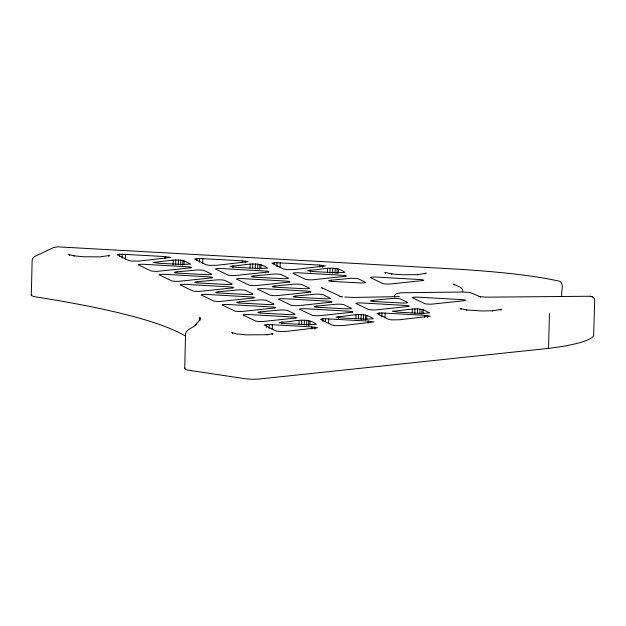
<?xml version="1.0" encoding="UTF-8"?>
<svg xmlns="http://www.w3.org/2000/svg" width="626" height="626" viewBox="0 0 626 626"><rect width="100%" height="100%" fill="white"/><g stroke="black" fill="none" stroke-linecap="round" stroke-linejoin="round"><path stroke-width="0.94" d="M185.539 336.099A583.409 74.134 1.4 0 0 42.732 298.023L34.571 296.661A24.304 3.091 1.4 0 1 31.3 295.002L32.153 260.22L32.724 258.303L34.641 256.488L53.5 247.591L57.404 246.824L463.428 269.501C495.784 271.903 528.336 274.407 560.09 281.324C564.527 284.963 560.677 291.888 561.788 296.614M119.597 256.183L119.644 254.25L122.25 254.219L165.014 256.574L170.585 257.419L139.488 261.05L131.883 261.128L128.596 260.432L117.203 254.751L119.644 254.25M122.156 258.084L122.25 254.219M125.349 259.164L125.474 254.336M164.967 258.507L165.014 256.574M173.081 264.962L173.199 260.126L175.804 259.954L182.831 260.369L190.547 264.062L182.33 264.501L158.996 263.264L153.268 262.435L173.199 260.126M175.687 264.782L175.804 259.954M178.324 264.767L178.449 259.939M180.75 264.908L180.867 260.08M182.714 265.197L182.831 260.369M184.044 264.634L184.138 260.768M394.286 297.045L394.857 295.128L396.336 293.758L400.906 292.78L463.224 292.013L469.923 292.475L480.666 296.92L479.039 296.505L486.011 297.17L590.154 296.255L592.619 296.896L594.223 298.532L594.7 300.472L593.636 335.7A189.842 24.124 1.4 0 1 548.572 348.377L259.023 379.035A9.742 1.236 1.4 0 1 245.243 378.722L188.356 370.193A24.304 3.091 1.4 0 1 184.717 368.542L185.57 333.76C186.681 328.54 193.544 328.055 196.541 324.19L195.093 325.551L199.146 320.614L200.156 318.118L199.592 320.035L199.929 317.515L199.858 320.41M196.971 260.439L197.018 258.507L199.624 258.468L242.387 260.831L247.959 261.668L216.87 265.299L209.256 265.377L205.97 264.688L194.576 259.007L197.018 258.507M199.53 262.333L199.624 258.468M202.73 263.421L202.847 258.593M232.911 267.818L232.958 265.886C244.156 265.823 257.505 260.338 267.498 268.108L259.281 268.554L235.947 267.31L230.219 266.488L232.958 265.886M242.34 262.764L242.387 260.831M245.322 262.99L245.369 261.058M250.056 268.045L250.15 264.18M252.661 267.873L252.755 264.008M255.275 268.82L255.4 263.992M257.701 268.961L257.818 264.133M259.665 269.25L259.782 264.415M260.995 268.687L261.089 264.821M266.473 327.476L266.543 324.573L269.157 324.542L311.912 326.905L317.492 327.742L286.395 331.373L278.781 331.451L275.495 330.755L264.102 325.074L266.543 324.573M269.063 328.407L269.157 324.542M272.255 329.495L272.373 324.659M274.344 264.688L274.391 262.756L277.005 262.724L319.761 265.08L325.332 265.925L294.243 269.556L286.63 269.634L283.343 268.937L271.95 263.256L274.391 262.756M276.903 266.59L277.005 262.724M280.104 267.678L280.221 262.842M281.88 324.049L281.927 322.116C293.125 322.054 306.474 316.568 316.459 324.338L308.25 324.784L284.908 323.54L279.18 322.711L281.927 322.116M299.017 324.276L299.111 320.41M301.622 324.096L301.716 320.238M304.244 325.05L304.361 320.215M306.662 325.191L306.779 320.355M308.626 325.473L308.743 320.645M310.285 272.067L310.332 270.135C321.537 270.072 334.879 264.587 344.871 272.365L336.655 272.803L313.321 271.567L307.593 270.737L310.332 270.135M309.964 324.91L310.058 321.044M311.865 328.83L311.912 326.905M314.847 329.065L314.901 327.132M319.714 267.012L319.761 265.08M322.695 267.247L322.742 265.314M322.867 321.678L322.938 318.783L325.543 318.751L368.307 321.107L373.878 321.952L342.782 325.583L335.168 325.661L331.89 324.964L320.489 319.283L322.938 318.783M325.473 321.647L325.543 318.751M327.429 272.294L327.523 268.437M328.642 323.697L328.76 318.869M330.012 273.092L330.129 268.257M332.656 273.077L332.774 268.241M335.074 273.218L335.192 268.382M337.038 273.499L337.156 268.671M338.369 272.936L338.47 269.07M338.689 318.454L338.736 316.521C349.934 316.459 363.283 310.973 373.276 318.751L365.06 319.19L341.726 317.953L335.998 317.124L338.736 316.521M355.834 318.681L355.928 314.815M358.44 318.509L358.534 314.643M361.053 319.456L361.171 314.628M363.479 319.596L363.596 314.768M365.435 319.886L365.561 315.058M366.773 319.323L366.867 315.457M368.26 323.039L368.307 321.107M379.278 314.925L379.325 312.992L381.93 312.953L424.694 315.316L430.265 316.161L399.169 319.792L391.563 319.863L388.276 319.174L376.883 313.493L379.325 312.992M381.837 316.819L381.93 312.953M385.029 317.906L385.147 313.078M412.221 312.89L412.315 309.025L417.565 308.837L423.254 309.667L429.663 312.953L421.447 313.399L398.113 312.163L392.385 311.333L412.315 309.025M414.803 313.681L414.921 308.853M417.448 313.665L417.565 308.837M419.866 313.806L419.983 308.978M421.83 314.095L421.947 309.26M423.16 313.532L423.254 309.667M424.647 317.249L424.694 315.316M427.628 317.476L427.675 315.551M548.572 348.377L549.425 313.595M108.728 256.3L109.683 255.463L99.957 256.879L83.72 256.754L73.821 255.807L74.353 255.87L68.766 254.539L69.416 254.876L68.664 254.179L69.525 255.408M184.717 368.542L185.093 368.065M31.3 295.002L31.793 294.533M272.318 333.901L272.873 333.384L271.981 334.034L272.646 333.728L266.825 334.769M424.96 273.961L426.196 273.132L417.714 274.689L418.16 274.657L401.829 274.759L391.461 273.922L391.931 273.977L384.88 272.333L385.741 273.546M500.205 310.113L501.434 309.291L492.505 310.801L492.928 310.77L482.2 310.989L466.268 309.925L466.761 309.987L460.619 308.681L461.26 309.009L460.18 308.321L460.713 308.861M399.357 296.591L354.48 297.444L344.699 297.045M267.349 334.738L245.963 334.847L236.894 333.908L231.761 332.555L232.77 333.439M342.61 296.849L339.707 296.372L341.334 296.794L321.428 287.522L322.343 288.461M592.619 296.896L590.154 296.255M454.437 285.018L453.529 284.071L460.736 287.53L462.442 289.322L462.927 291.262M190.93 267.787L157.901 271.285A5.133 0.649 1.4 0 1 150.905 270.886L138.189 264.798A5.133 0.649 1.4 0 1 143.237 264.266L188.982 266.856A5.133 0.649 1.4 0 1 190.93 267.787M211.909 277.834L178.887 281.324A5.133 0.649 1.4 0 1 171.892 280.933L159.176 274.845A5.133 0.649 1.4 0 1 164.223 274.305L209.968 276.903A5.133 0.649 1.4 0 1 211.909 277.834M268.304 272.036L235.274 275.534A5.133 0.649 1.4 0 1 228.279 275.143L215.563 269.047A5.133 0.649 1.4 0 1 220.61 268.515L266.355 271.105A5.133 0.649 1.4 0 1 268.304 272.036M232.895 287.874L199.874 291.372A5.133 0.649 1.4 0 1 192.878 290.98L180.155 284.893A5.133 0.649 1.4 0 1 185.21 284.353L230.955 286.943A5.133 0.649 1.4 0 1 232.895 287.874M289.29 282.083L256.261 285.581A5.133 0.649 1.4 0 1 249.265 285.182L236.55 279.094A5.133 0.649 1.4 0 1 241.597 278.562L287.342 281.152A5.133 0.649 1.4 0 1 289.29 282.083M345.677 276.293L312.648 279.791A5.133 0.649 1.4 0 1 305.652 279.392L292.937 273.304A5.133 0.649 1.4 0 1 297.984 272.772L343.729 275.362A5.133 0.649 1.4 0 1 345.677 276.293M253.882 297.921L220.861 301.419A5.133 0.649 1.4 0 1 213.865 301.028L201.142 294.94A5.133 0.649 1.4 0 1 206.197 294.4L251.942 296.99A5.133 0.649 1.4 0 1 253.882 297.921M310.277 292.131L277.248 295.628A5.133 0.649 1.4 0 1 270.252 295.229L257.536 289.142A5.133 0.649 1.4 0 1 262.584 288.609L308.328 291.2A5.133 0.649 1.4 0 1 310.277 292.131M423.051 280.542L390.021 284.04A5.133 0.649 1.4 0 1 383.026 283.648L370.31 277.561A5.133 0.649 1.4 0 1 375.365 277.021L421.11 279.611A5.133 0.649 1.4 0 1 423.051 280.542M274.869 307.969L241.839 311.466A5.133 0.649 1.4 0 1 234.844 311.075L222.128 304.987A5.133 0.649 1.4 0 1 227.183 304.447L272.928 307.037A5.133 0.649 1.4 0 1 274.869 307.969M331.256 302.178L298.234 305.676A5.133 0.649 1.4 0 1 291.239 305.277L278.523 299.189A5.133 0.649 1.4 0 1 283.57 298.657L329.315 301.247A5.133 0.649 1.4 0 1 331.256 302.178M295.855 318.016L262.826 321.514A5.133 0.649 1.4 0 1 255.831 321.115L243.115 315.027A5.133 0.649 1.4 0 1 248.17 314.495L293.915 317.085A5.133 0.649 1.4 0 1 295.855 318.016M352.242 312.225L319.221 315.723A5.133 0.649 1.4 0 1 312.225 315.324L299.502 309.236A5.133 0.649 1.4 0 1 304.557 308.704L350.302 311.294A5.133 0.649 1.4 0 1 352.242 312.225M408.637 306.435L375.608 309.925A5.133 0.649 1.4 0 1 368.612 309.534L355.897 303.446A5.133 0.649 1.4 0 1 360.944 302.906L406.689 305.504A5.133 0.649 1.4 0 1 408.637 306.435M465.024 300.636L431.995 304.134A5.133 0.649 1.4 0 1 424.999 303.743L412.284 297.655A5.133 0.649 1.4 0 1 417.339 297.115L463.076 299.705A5.133 0.649 1.4 0 1 465.024 300.636M176.994 271.88L174.967 272.169A4.851 0.618 1.4 0 0 176.884 273.085L206.51 274.657A5.282 0.673 1.4 0 0 211.533 274.102L203.818 270.409A5.282 0.673 1.4 0 0 196.791 270.002L176.994 271.88M197.558 281.723L195.531 282.005A4.851 0.618 1.4 0 0 197.448 282.929L227.074 284.501A5.282 0.673 1.4 0 0 232.09 283.946L224.374 280.252A5.282 0.673 1.4 0 0 217.347 279.845L197.558 281.723M253.945 275.933L251.926 276.215A4.851 0.618 1.4 0 0 253.835 277.13L283.461 278.703A5.282 0.673 1.4 0 0 288.484 278.155L280.769 274.462A5.282 0.673 1.4 0 0 273.742 274.055L253.945 275.933M218.544 291.771L216.518 292.052A4.851 0.618 1.4 0 0 218.435 292.976L248.06 294.549A5.282 0.673 1.4 0 0 253.076 293.993L245.361 290.3A5.282 0.673 1.4 0 0 238.334 289.893L218.544 291.771M274.931 285.98L272.905 286.262A4.851 0.618 1.4 0 0 274.822 287.178L304.447 288.75A5.282 0.673 1.4 0 0 309.471 288.203L301.755 284.509A5.282 0.673 1.4 0 0 294.729 284.102L274.931 285.98M331.318 280.182L329.299 280.471A4.851 0.618 1.4 0 0 331.217 281.387L360.834 282.96A5.282 0.673 1.4 0 0 365.858 282.412L358.142 278.719A5.282 0.673 1.4 0 0 351.116 278.304L331.318 280.182M239.531 301.818L237.504 302.1A4.851 0.618 1.4 0 0 239.422 303.023L269.047 304.588A5.282 0.673 1.4 0 0 274.063 304.04L266.347 300.347A5.282 0.673 1.4 0 0 259.32 299.94L239.531 301.818M295.918 296.028L293.891 296.309A4.851 0.618 1.4 0 0 295.808 297.225L325.434 298.798A5.282 0.673 1.4 0 0 330.45 298.25L322.734 294.556A5.282 0.673 1.4 0 0 315.715 294.142L295.918 296.028M260.518 311.865L258.491 312.147A4.851 0.618 1.4 0 0 260.408 313.063L290.026 314.635A5.282 0.673 1.4 0 0 295.049 314.088L287.334 310.394A5.282 0.673 1.4 0 0 280.307 309.987L260.518 311.865M316.905 306.067L314.878 306.357A4.851 0.618 1.4 0 0 316.795 307.272L346.421 308.845A5.282 0.673 1.4 0 0 351.436 308.297L343.721 304.604A5.282 0.673 1.4 0 0 336.702 304.189L316.905 306.067M373.292 300.277L371.273 300.566A4.851 0.618 1.4 0 0 373.182 301.482L402.808 303.054A5.282 0.673 1.4 0 0 407.831 302.507L400.116 298.813A5.282 0.673 1.4 0 0 393.089 298.399L373.292 300.277"/></g></svg>
